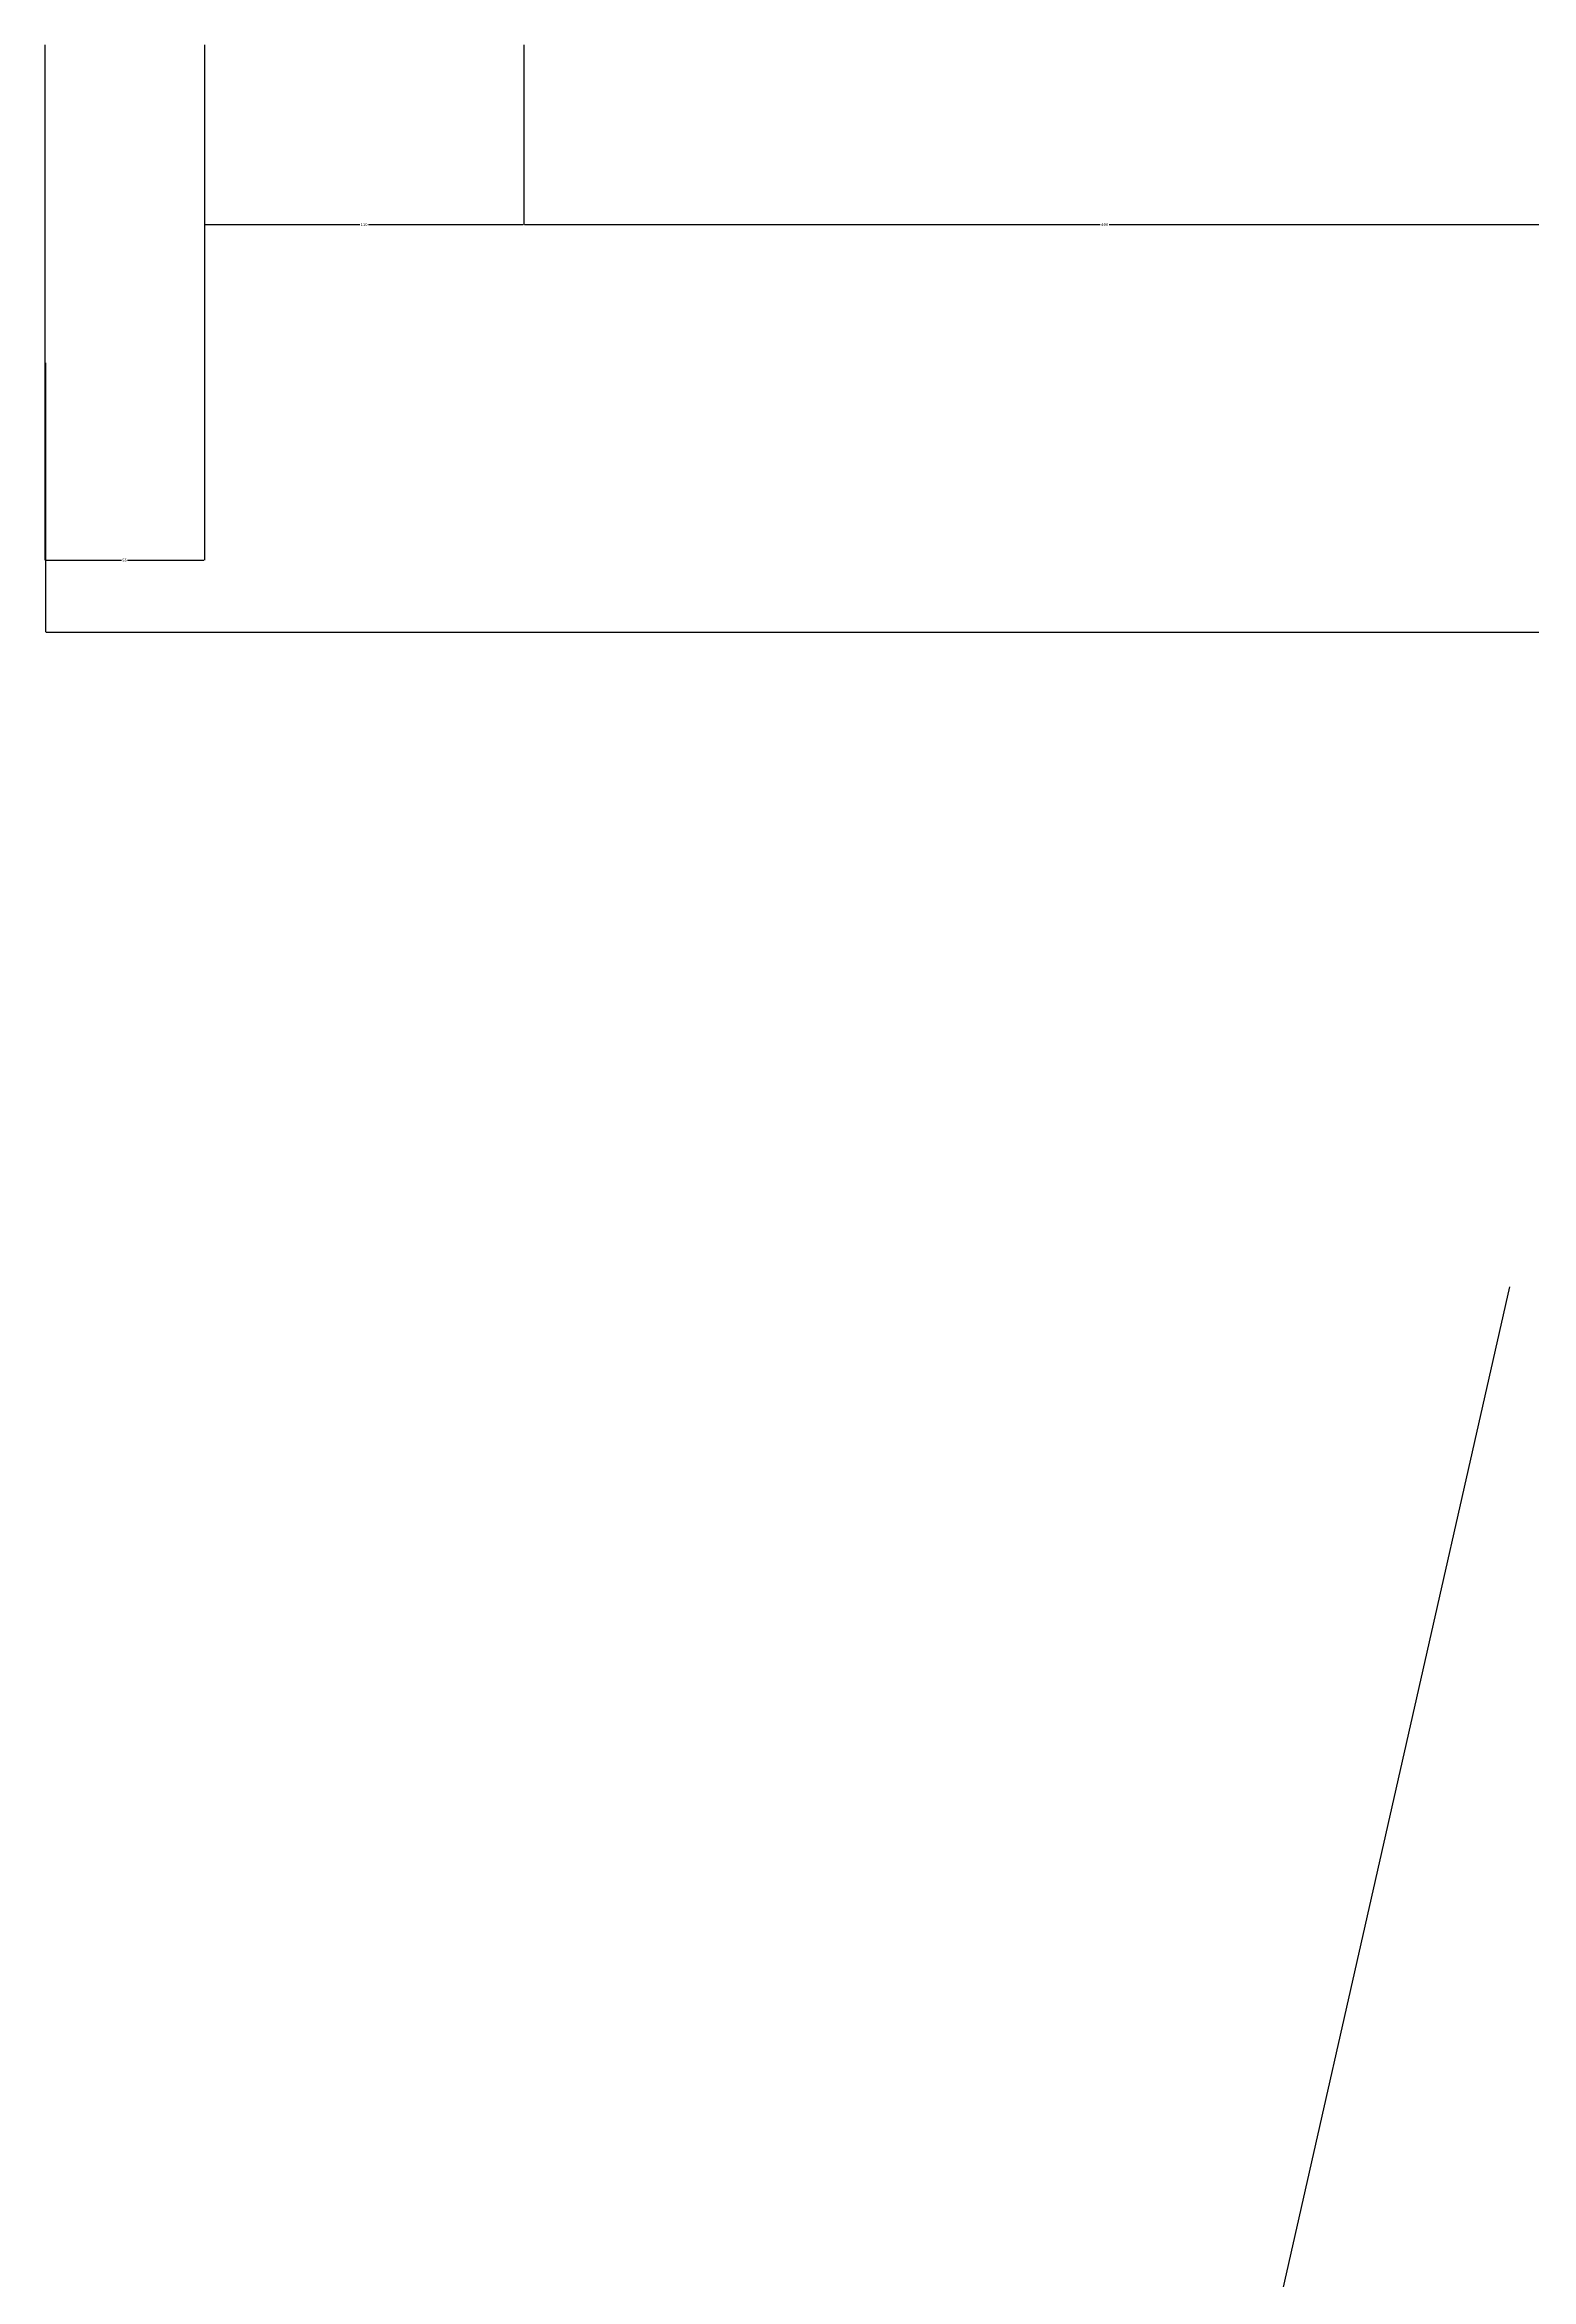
# Model space of a CAD drawing. Header units: metres. Extents: x 223 to 5375, y 130 to 7012.
# Drawn here: x 404 to 916, y 1761 to 2530 of the extents above; entities that cross this region are included whole.
import ezdxf

# ---------------------------------------------------------------- set-up
doc = ezdxf.new("R2010")
doc.units = ezdxf.units.M
doc.layers.add('DIM', color=3, linetype='Continuous')
doc.dimstyles.get("Standard").update_dxf_attribs({"dimtxt": 2.5, "dimasz": 2.5, "dimexe": 1.25, "dimexo": 0.625, "dimtad": 1, "dimcen": 2.5, "dimazin": 3, "dimtfac": 1, "dimtmove": 0, "dimatfit": 3})

# ---------------------------------------------------------------- blocks, each defined once
blk = doc.blocks.new('*D4')
for p, q in [((404.68, 2420.64), (404.68, 2327.89)), ((3264.42, 2420.62), (3264.42, 2327.89)), ((404.93, 2327.89), (1831.05, 2327.89)), ((1838.05, 2327.89), (3264.17, 2327.89))]:
    blk.add_line(p, q)
at = {"layer": 'Defpoints'}
for p in [(404.68, 2420.64), (3264.42, 2420.62), (404.68, 2327.89)]:
    blk.add_point(p, dxfattribs=at)
at = {"layer": 'DIM', "insert": (1834.55, 2327.89), "char_height": 1, "attachment_point": 5}
blk.add_mtext('2859,74', dxfattribs=at)
blk = doc.blocks.new('*D7')
for p, q in [((569.42, 2530.19), (569.42, 2468.25)), ((969.42, 2530.19), (969.42, 2468.25)), ((569.67, 2468.25), (767.92, 2468.25)), ((770.92, 2468.25), (969.17, 2468.25))]:
    blk.add_line(p, q)
at = {"layer": 'Defpoints'}
for p in [(569.42, 2530.19), (969.42, 2530.19), (569.42, 2468.25)]:
    blk.add_point(p, dxfattribs=at)
at = {"layer": 'DIM', "insert": (769.42, 2468.25), "char_height": 1, "attachment_point": 5}
blk.add_mtext('400', dxfattribs=at)
blk = doc.blocks.new('*D11')
for p, q in [((459.42, 2530.19), (459.42, 2468.25)), ((569.42, 2530.19), (569.42, 2468.25)), ((459.67, 2468.25), (512.92, 2468.25)), ((515.92, 2468.25), (569.17, 2468.25))]:
    blk.add_line(p, q)
at = {"layer": 'Defpoints'}
for p in [(459.42, 2530.19), (569.42, 2530.19), (459.42, 2468.25)]:
    blk.add_point(p, dxfattribs=at)
at = {"layer": 'DIM', "insert": (514.42, 2468.25), "char_height": 1, "attachment_point": 5}
blk.add_mtext('110', dxfattribs=at)
blk = doc.blocks.new('*D12')
for p, q in [((404.42, 2530.19), (404.42, 2352.69)), ((459.42, 2530.19), (459.42, 2352.69)), ((404.67, 2352.69), (430.92, 2352.69)), ((432.92, 2352.69), (459.17, 2352.69))]:
    blk.add_line(p, q)
at = {"layer": 'Defpoints'}
for p in [(404.42, 2530.19), (459.42, 2530.19), (404.42, 2352.69)]:
    blk.add_point(p, dxfattribs=at)
at = {"layer": 'DIM', "insert": (431.92, 2352.69), "char_height": 1, "attachment_point": 5}
blk.add_mtext('55', dxfattribs=at)

msp = doc.modelspace()

# ---------------------------------------------------------------- dimensions: what is measured, and where the dimension line sits
at = {"layer": 'DIM'}
for base, p1, p2, picture, middle in [((404.42, 2352.69), (404.42, 2530.19), (459.42, 2530.19), '*D12', (431.92, 2352.69)), ((459.42, 2468.25), (459.42, 2530.19), (569.42, 2530.19), '*D11', (514.42, 2468.25)), ((569.42, 2468.25), (569.42, 2530.19), (969.42, 2530.19), '*D7', (769.42, 2468.25)), ((404.68, 2327.89), (404.68, 2420.64), (3264.42, 2420.62), '*D4', (1834.55, 2327.89))]:
    dim = msp.add_linear_dim(base=base, p1=p1, p2=p2, dimstyle='Standard', dxfattribs=at)
    dim.commit()
    dim.dimension.update_dxf_attribs({"geometry": picture, "text_midpoint": middle})

# ---------------------------------------------------------------- leaders
msp.add_leader([(740.43, 1357.44), (908.92, 2102.48)], dimstyle='Standard', dxfattribs=at)

doc.saveas('drawing.dxf')
